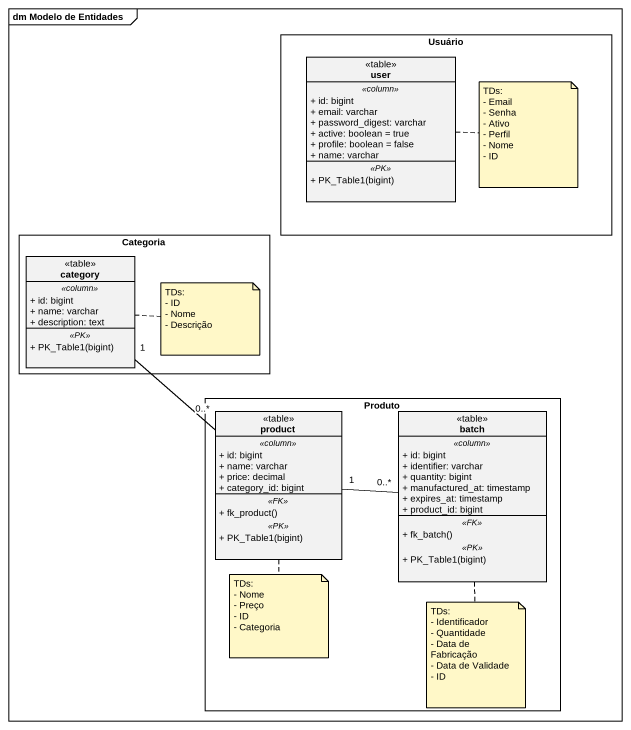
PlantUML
@startuml
mainframe dm Modelo de Entidades
hide circle
hide empty members
skinparam classAttributeIconSize 0
rectangle Usuário {
  class user <<table>> {
    .. <<column>> ..
    + id: bigint
    + email: varchar
    + password_digest: varchar
    + active: boolean = true
    + profile: boolean = false
    + name: varchar
    .. <<PK>> ..
    + PK_Table1(bigint)
  }
}
rectangle Categoria {
  class category <<table>> {
    .. <<column>> ..
    + id: bigint
    + name: varchar
    + description: text
    .. <<PK>> ..
    + PK_Table1(bigint)
  }
}
rectangle Produto {
  class product <<table>> {
    .. <<column>> ..
    + id: bigint
    + name: varchar
    + price: decimal
    + category_id: bigint
    .. <<FK>> ..
    + fk_product()
    .. <<PK>> ..
    + PK_Table1(bigint)
  }
  class batch <<table>> {
    .. <<column>> ..
    + id: bigint
    + identifier: varchar
    + quantity: bigint
    + manufactured_at: timestamp
    + expires_at: timestamp
    + product_id: bigint
    .. <<FK>> ..
    + fk_batch()
    .. <<PK>> ..
    + PK_Table1(bigint)
  }
}
category "1" -- "0..*" product
product "1" -right- "0..*" batch
note right of user
  TDs:
  - Email
  - Senha
  - Ativo
  - Perfil
  - Nome
  - ID
end note
note right of category
  TDs:
  - ID
  - Nome
  - Descrição
end note
note bottom of product
  TDs:
  - Nome
  - Preço
  - ID
  - Categoria
end note
note bottom of batch
  TDs:
  - Identificador
  - Quantidade
  - Data de Fabricação
  - Data de Validade
  - ID
end note
@enduml
